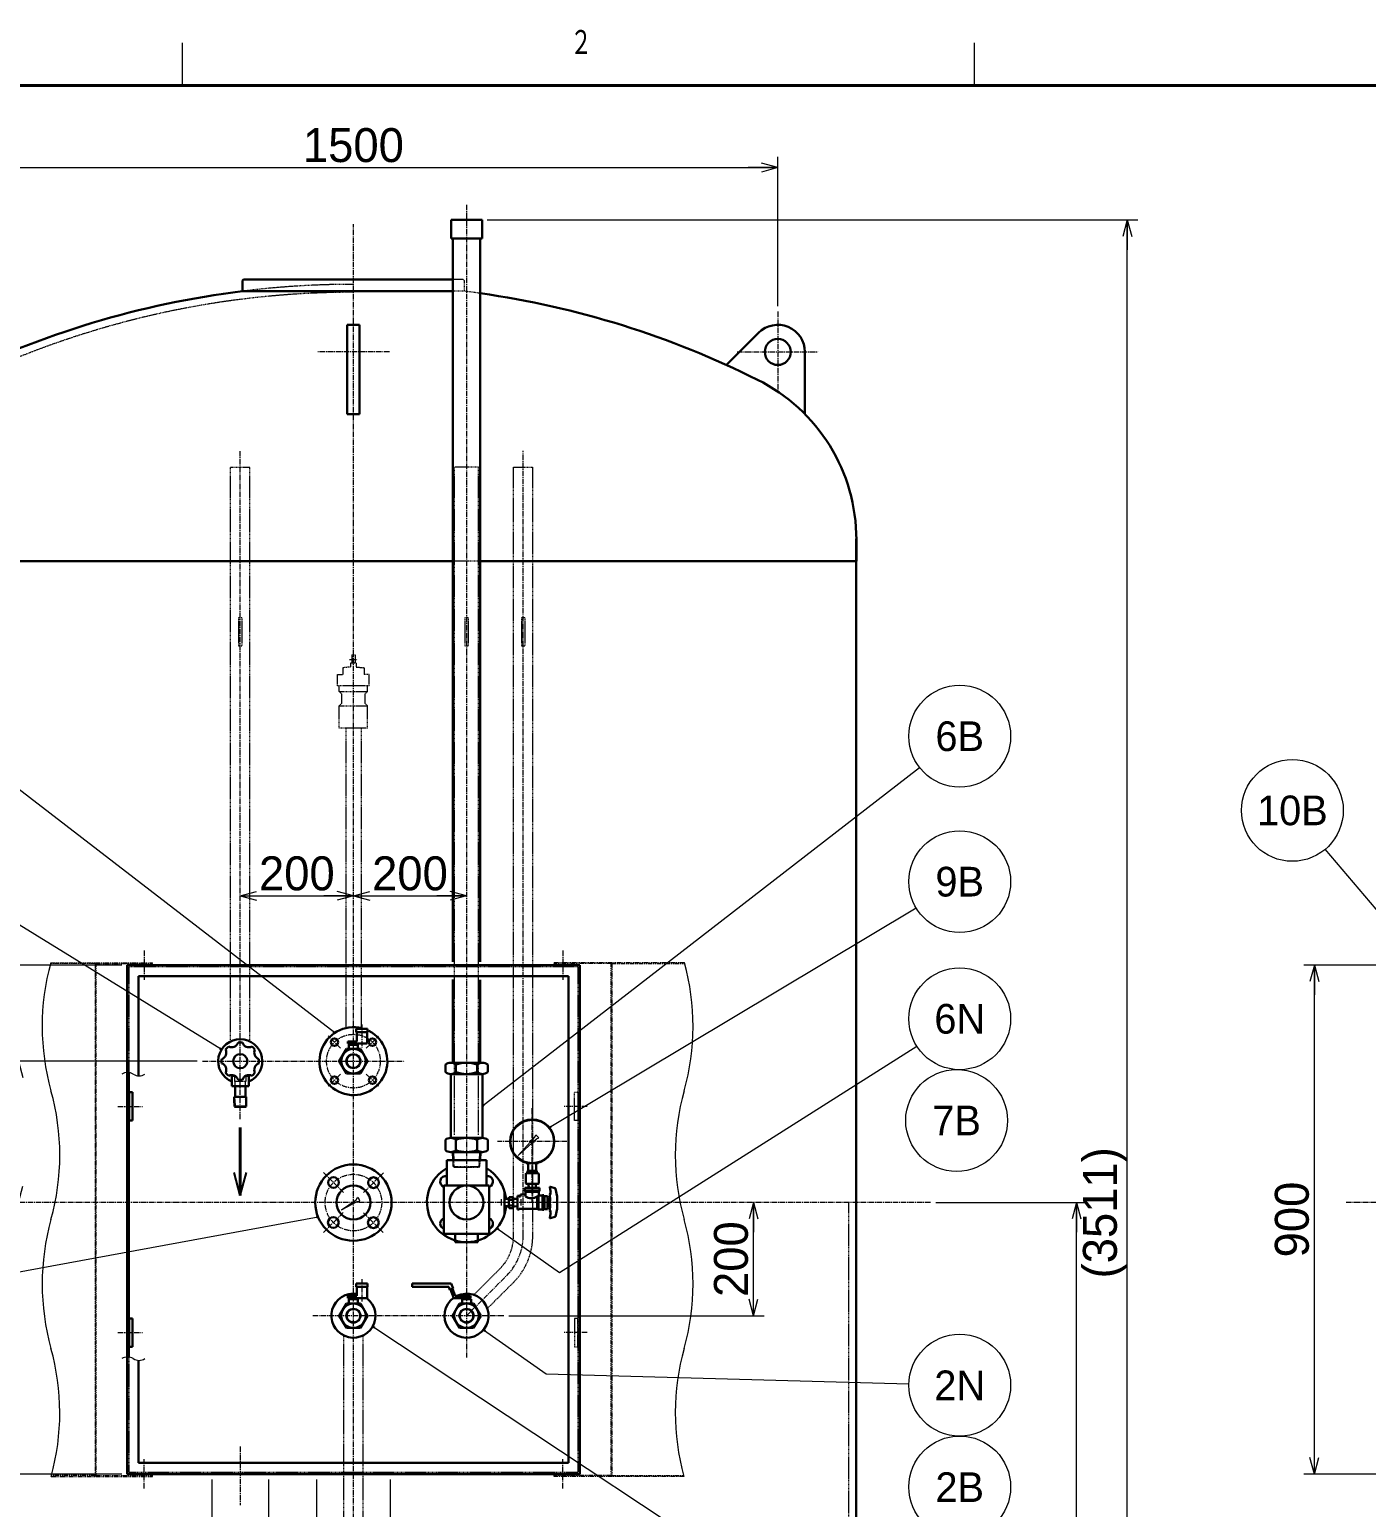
# Model space of a CAD drawing. Header units: millimetres. Extents: x -136 to 8579, y -139 to 6011.
# Drawn here: x 1143 to 3506, y 3347 to 5960 of the extents above; entities that cross this region are included whole.
import ezdxf
from ezdxf.enums import TextEntityAlignment as Align

# ---------------------------------------------------------------- set-up
doc = ezdxf.new("R2010")
doc.units = ezdxf.units.MM
doc.header["$LTSCALE"] = 0.5
for name, pattern in [('CENTER2', [28.575, 19.05, -3.175, 3.175, -3.175]), ('HIDDEN2', [4.7625, 3.175, -1.5875]), ('PHANTOM2', [31.75, 15.875, -3.175, 3.175, -3.175, 3.175, -3.175])]:
    doc.linetypes.add(name, pattern=pattern)
doc.layers.get('Defpoints').update_dxf_attribs({"color": 151})
for name, color, linetype, lineweight in [('Center', 2, 'CENTER2', 9), ('Hidden', 7, 'HIDDEN2', 9), ('Item', 7, 'Continuous', 9), ('Line', 3, 'Continuous', 30), ('Phantom', 7, 'PHANTOM2', 9), ('Size', 40, 'Continuous', 30), ('Text', 7, 'Continuous', 30)]:
    doc.layers.add(name, color=color, linetype=linetype, lineweight=lineweight)
doc.styles.get("Standard").update_dxf_attribs({"font": 'exthalf2.shx', "bigfont": 'extfont2.shx'})
doc.dimstyles.new('設計', dxfattribs={"dimtxt": 4, "dimasz": 0.001, "dimexe": 1.25, "dimexo": 0.625, "dimtad": 1, "dimdsep": 46, "dimtxsty": 'Standard', "dimblk": '30a', "dimcen": 0, "dimadec": 0, "dimazin": 0, "dimtfac": 1, "dimtofl": 0, "dimtmove": 0, "dimatfit": 3, "dimldrblk": '30a', "dimfxl": 1, "dimlwd": 9, "dimlwe": 9, "dimarcsym": 0})

# ---------------------------------------------------------------- blocks, each defined once
blk = doc.blocks.new('30a')
at = {"color": 0, "linetype": 'ByBlock', "lineweight": -2}
for q in [(-3500, 0), (-1932, 518), (-1932, -518)]:
    blk.add_line((0, 0), q, dxfattribs=at)
blk = doc.blocks.new('*D45')
at = {"layer": 'Defpoints', "color": 0, "transparency": 16777216}
for p in [(1123.5, 4136), (1448.8, 4136), (1259.1, 3886)]:
    blk.add_point(p, dxfattribs=at)
at = {"layer": 'Size', "color": 0, "lineweight": 9, "transparency": 16777216}
for p, q in [((1439.4, 4136), (1104.7, 4136)), ((1123.5, 3886), (1123.5, 4136))]:
    blk.add_line(p, q, dxfattribs=at)
at = {"layer": 'Size', "color": 0, "lineweight": 9, "transparency": 16777216, "xscale": 0.015, "yscale": 0.015, "zscale": 0.015}
for p, rotation in [((1123.5, 4136), 90), ((1123.5, 3886), 270)]:
    blk.add_blockref('30a', p, dxfattribs=dict(at, rotation=rotation))
at = {"layer": 'Size', "color": 0, "transparency": 16777216, "insert": (1084.1, 4011), "char_height": 60, "attachment_point": 5, "rotation": 90}
blk.add_mtext('250', dxfattribs=at)
blk = doc.blocks.new('*D46')
at = {"layer": 'Defpoints', "color": 0, "transparency": 16777216}
for p in [(1039.9, 3886), (1260.7, 3886), (1315.7, 3406)]:
    blk.add_point(p, dxfattribs=at)
at = {"layer": 'Size', "color": 0, "lineweight": 9, "transparency": 16777216}
for p, q in [((1039.9, 3406), (1039.9, 3886)), ((1306.4, 3406), (1021.2, 3406))]:
    blk.add_line(p, q, dxfattribs=at)
at = {"layer": 'Size', "color": 0, "lineweight": 9, "transparency": 16777216, "xscale": 0.015, "yscale": 0.015, "zscale": 0.015}
for p, rotation in [((1039.9, 3886), 90), ((1039.9, 3406), 270)]:
    blk.add_blockref('30a', p, dxfattribs=dict(at, rotation=rotation))
at = {"layer": 'Size', "color": 0, "transparency": 16777216, "insert": (1000.5, 3646), "char_height": 60, "attachment_point": 5, "rotation": 90}
blk.add_mtext('480', dxfattribs=at)
blk = doc.blocks.new('*D47')
at = {"layer": 'Defpoints', "color": 0, "transparency": 16777216}
for p in [(1039.9, 4306), (1315.7, 4306), (1260.7, 3886)]:
    blk.add_point(p, dxfattribs=at)
at = {"layer": 'Size', "color": 0, "lineweight": 9, "transparency": 16777216}
for p, q in [((1306.4, 4306), (1021.2, 4306)), ((1039.9, 3886), (1039.9, 4306))]:
    blk.add_line(p, q, dxfattribs=at)
at = {"layer": 'Size', "color": 0, "lineweight": 9, "transparency": 16777216, "xscale": 0.015, "yscale": 0.015, "zscale": 0.015}
for p, rotation in [((1039.9, 4306), 90), ((1039.9, 3886), 270)]:
    blk.add_blockref('30a', p, dxfattribs=dict(at, rotation=rotation))
at = {"layer": 'Size', "color": 0, "transparency": 16777216, "insert": (1000.5, 4096), "char_height": 60, "attachment_point": 5, "rotation": 90}
blk.add_mtext('420', dxfattribs=at)
blk = doc.blocks.new('*D48')
at = {"layer": 'Defpoints', "color": 0, "transparency": 16777216}
for p in [(1715.7, 4428.3), (1515.7, 4306), (1715.7, 4306)]:
    blk.add_point(p, dxfattribs=at)
at = {"layer": 'Size', "color": 0, "lineweight": 9, "transparency": 16777216}
blk.add_line((1515.7, 4428.3), (1715.7, 4428.3), dxfattribs=at)
at = {"layer": 'Size', "color": 0, "lineweight": 9, "transparency": 16777216, "xscale": 0.015, "yscale": 0.015, "zscale": 0.015, "rotation": 180}
blk.add_blockref('30a', (1515.7, 4428.3), dxfattribs=at)
at = {"layer": 'Size', "color": 0, "lineweight": 9, "transparency": 16777216, "xscale": 0.015, "yscale": 0.015, "zscale": 0.015}
blk.add_blockref('30a', (1715.7, 4428.3), dxfattribs=at)
at = {"layer": 'Size', "color": 0, "transparency": 16777216, "insert": (1615.7, 4467.7), "char_height": 60, "attachment_point": 5}
blk.add_mtext('200', dxfattribs=at)
blk = doc.blocks.new('*D49')
at = {"layer": 'Defpoints', "color": 0, "transparency": 16777216}
for p in [(1915.7, 4428.3), (1715.7, 4306), (1915.7, 4306)]:
    blk.add_point(p, dxfattribs=at)
at = {"layer": 'Size', "color": 0, "lineweight": 9, "transparency": 16777216}
blk.add_line((1715.7, 4428.3), (1915.7, 4428.3), dxfattribs=at)
at = {"layer": 'Size', "color": 0, "lineweight": 9, "transparency": 16777216, "xscale": 0.015, "yscale": 0.015, "zscale": 0.015, "rotation": 180}
blk.add_blockref('30a', (1715.7, 4428.3), dxfattribs=at)
at = {"layer": 'Size', "color": 0, "lineweight": 9, "transparency": 16777216, "xscale": 0.015, "yscale": 0.015, "zscale": 0.015}
blk.add_blockref('30a', (1915.7, 4428.3), dxfattribs=at)
at = {"layer": 'Size', "color": 0, "transparency": 16777216, "insert": (1815.7, 4467.7), "char_height": 60, "attachment_point": 5}
blk.add_mtext('200', dxfattribs=at)
blk = doc.blocks.new('*D50')
at = {"layer": 'Defpoints', "color": 0, "transparency": 16777216}
for p in [(2172.3, 3886), (2422.8, 3886), (1981.4, 3686)]:
    blk.add_point(p, dxfattribs=at)
at = {"layer": 'Size', "color": 0, "lineweight": 9, "transparency": 16777216}
for p, q in [((2422.8, 3686), (2422.8, 3886)), ((1990.7, 3686), (2441.6, 3686))]:
    blk.add_line(p, q, dxfattribs=at)
at = {"layer": 'Size', "color": 0, "lineweight": 9, "transparency": 16777216, "xscale": 0.015, "yscale": 0.015, "zscale": 0.015}
for p, rotation in [((2422.8, 3886), 90), ((2422.8, 3686), 270)]:
    blk.add_blockref('30a', p, dxfattribs=dict(at, rotation=rotation))
at = {"layer": 'Size', "color": 0, "transparency": 16777216, "insert": (2383.4, 3786), "char_height": 60, "attachment_point": 5, "rotation": 90}
blk.add_mtext('200', dxfattribs=at)
blk = doc.blocks.new('*D51')
at = {"layer": 'Defpoints', "color": 0, "transparency": 16777216}
for p in [(2465.7, 5715.9), (965.7, 5461.6), (2465.7, 5461.6)]:
    blk.add_point(p, dxfattribs=at)
at = {"layer": 'Size', "color": 0, "lineweight": 9, "transparency": 16777216}
for p, q in [((965.7, 5471), (965.7, 5734.7)), ((2465.7, 5471), (2465.7, 5734.7)), ((965.7, 5715.9), (2465.7, 5715.9))]:
    blk.add_line(p, q, dxfattribs=at)
at = {"layer": 'Size', "color": 0, "lineweight": 9, "transparency": 16777216, "xscale": 0.015, "yscale": 0.015, "zscale": 0.015, "rotation": 180}
blk.add_blockref('30a', (965.7, 5715.9), dxfattribs=at)
at = {"layer": 'Size', "color": 0, "lineweight": 9, "transparency": 16777216, "xscale": 0.015, "yscale": 0.015, "zscale": 0.015}
blk.add_blockref('30a', (2465.7, 5715.9), dxfattribs=at)
at = {"layer": 'Size', "color": 0, "transparency": 16777216, "insert": (1715.7, 5755.3), "char_height": 60, "attachment_point": 5}
blk.add_mtext('1500', dxfattribs=at)
blk = doc.blocks.new('*D52')
at = {"layer": 'Defpoints', "color": 0, "transparency": 16777216}
for p in [(1650.7, 3406), (1780.7, 3406), (1780.7, 3252)]:
    blk.add_point(p, dxfattribs=at)
at = {"layer": 'Size', "color": 0, "lineweight": 9, "transparency": 16777216}
for p, q in [((1650.7, 3396.6), (1650.7, 3233.3)), ((1780.7, 3396.6), (1780.7, 3233.3)), ((1650.7, 3252), (1780.7, 3252)), ((1650.7, 3252), (1650.7, 3252)), ((1650.7, 3252), (1650.7, 3252)), ((1780.7, 3252), (2038.6, 3252)), ((1780.7, 3252), (1780.8, 3252)), ((1780.7, 3252), (1780.7, 3252))]:
    blk.add_line(p, q, dxfattribs=at)
at = {"layer": 'Size', "color": 0, "lineweight": 9, "transparency": 16777216, "xscale": 0.015, "yscale": 0.015, "zscale": 0.015}
blk.add_blockref('30a', (1650.7, 3252), dxfattribs=at)
at = {"layer": 'Size', "color": 0, "lineweight": 9, "transparency": 16777216, "xscale": 0.015, "yscale": 0.015, "zscale": 0.015, "rotation": 180}
blk.add_blockref('30a', (1780.7, 3252), dxfattribs=at)
at = {"layer": 'Size', "color": 0, "transparency": 16777216, "insert": (1929.2, 3291.4), "char_height": 60, "attachment_point": 5}
blk.add_mtext('%%C130穴', dxfattribs=at)
blk = doc.blocks.new('*D53')
at = {"layer": 'Defpoints', "color": 0, "transparency": 16777216}
for p in [(1465.7, 3406), (1565.7, 3406), (1565.7, 3162)]:
    blk.add_point(p, dxfattribs=at)
at = {"layer": 'Size', "color": 0, "lineweight": 9, "transparency": 16777216}
for p, q in [((1465.7, 3396.6), (1465.7, 3143.3)), ((1565.7, 3396.6), (1565.7, 3143.3)), ((1465.7, 3162), (1138.8, 3162)), ((1565.7, 3162), (1465.7, 3162)), ((1465.7, 3162), (1465.7, 3162)), ((1465.7, 3162), (1465.7, 3162)), ((1565.7, 3162), (1565.8, 3162)), ((1565.7, 3162), (1565.7, 3162))]:
    blk.add_line(p, q, dxfattribs=at)
at = {"layer": 'Size', "color": 0, "lineweight": 9, "transparency": 16777216, "xscale": 0.015, "yscale": 0.015, "zscale": 0.015}
blk.add_blockref('30a', (1465.7, 3162), dxfattribs=at)
at = {"layer": 'Size', "color": 0, "lineweight": 9, "transparency": 16777216, "xscale": 0.015, "yscale": 0.015, "zscale": 0.015, "rotation": 180}
blk.add_blockref('30a', (1565.7, 3162), dxfattribs=at)
at = {"layer": 'Size', "color": 0, "transparency": 16777216, "insert": (1284.2, 3201.4), "char_height": 60, "attachment_point": 5}
blk.add_mtext('%%C100切欠', dxfattribs=at)
blk = doc.blocks.new('*D54')
at = {"layer": 'Defpoints', "color": 0, "transparency": 16777216}
for p in [(2735.7, 3886), (2993.6, 3886), (2528.9, 2112.5)]:
    blk.add_point(p, dxfattribs=at)
at = {"layer": 'Size', "color": 0, "lineweight": 9, "transparency": 16777216}
for p, q in [((2745, 3886), (3012.3, 3886)), ((2993.6, 2112.5), (2993.6, 3886))]:
    blk.add_line(p, q, dxfattribs=at)
at = {"layer": 'Size', "color": 0, "lineweight": 9, "transparency": 16777216, "xscale": 0.015, "yscale": 0.015, "zscale": 0.015}
for p, rotation in [((2993.6, 3886), 90), ((2993.6, 2112.5), 270)]:
    blk.add_blockref('30a', p, dxfattribs=dict(at, rotation=rotation))
at = {"layer": 'Size', "color": 0, "transparency": 16777216, "insert": (2954.2, 2999.3), "char_height": 60, "attachment_point": 5, "rotation": 90}
blk.add_mtext('(1773.5)', dxfattribs=at)
blk = doc.blocks.new('*D55')
at = {"layer": 'Defpoints', "color": 0, "transparency": 16777216}
for p in [(1943, 5623.3), (3083.5, 5623.3), (2528.9, 2112.5)]:
    blk.add_point(p, dxfattribs=at)
at = {"layer": 'Size', "color": 0, "lineweight": 9, "transparency": 16777216}
for p, q in [((1952.4, 5623.3), (3102.3, 5623.3)), ((3083.5, 2112.5), (3083.5, 5623.3))]:
    blk.add_line(p, q, dxfattribs=at)
at = {"layer": 'Size', "color": 0, "lineweight": 9, "transparency": 16777216, "xscale": 0.015, "yscale": 0.015, "zscale": 0.015}
for p, rotation in [((3083.5, 5623.3), 90), ((3083.5, 2112.5), 270)]:
    blk.add_blockref('30a', p, dxfattribs=dict(at, rotation=rotation))
at = {"layer": 'Size', "color": 0, "transparency": 16777216, "insert": (3044.1, 3867.9), "char_height": 60, "attachment_point": 5, "rotation": 90}
blk.add_mtext('(3511)', dxfattribs=at)
blk = doc.blocks.new('*D56')
at = {"layer": 'Defpoints', "color": 0, "transparency": 16777216}
for p in [(3414.1, 4306), (3548.3, 4306), (3548.3, 3406)]:
    blk.add_point(p, dxfattribs=at)
at = {"layer": 'Size', "color": 0, "lineweight": 9, "transparency": 16777216}
for p, q in [((3538.9, 4306), (3395.3, 4306)), ((3414.1, 3406), (3414.1, 4306)), ((3538.9, 3406), (3395.3, 3406))]:
    blk.add_line(p, q, dxfattribs=at)
at = {"layer": 'Size', "color": 0, "lineweight": 9, "transparency": 16777216, "xscale": 0.015, "yscale": 0.015, "zscale": 0.015}
for p, rotation in [((3414.1, 4306), 90), ((3414.1, 3406), 270)]:
    blk.add_blockref('30a', p, dxfattribs=dict(at, rotation=rotation))
at = {"layer": 'Size', "color": 0, "transparency": 16777216, "insert": (3374.7, 3856), "char_height": 60, "attachment_point": 5, "rotation": 90}
blk.add_mtext('900', dxfattribs=at)
blk = doc.blocks.new('*D59')
at = {"layer": 'Defpoints', "color": 0, "transparency": 16777216}
for p in [(3608.3, 3406), (3738.3, 3406), (3738.3, 3252)]:
    blk.add_point(p, dxfattribs=at)
at = {"layer": 'Size', "color": 0, "lineweight": 9, "transparency": 16777216}
for p, q in [((3608.3, 3396.6), (3608.3, 3233.3)), ((3738.3, 3396.6), (3738.3, 3233.3)), ((3608.3, 3252), (3351.1, 3252)), ((3738.3, 3252), (3608.3, 3252)), ((3608.3, 3252), (3608.3, 3252)), ((3608.3, 3252), (3608.3, 3252)), ((3738.3, 3252), (3738.3, 3252)), ((3738.3, 3252), (3738.3, 3252))]:
    blk.add_line(p, q, dxfattribs=at)
at = {"layer": 'Size', "color": 0, "lineweight": 9, "transparency": 16777216, "xscale": 0.015, "yscale": 0.015, "zscale": 0.015}
blk.add_blockref('30a', (3608.3, 3252), dxfattribs=at)
at = {"layer": 'Size', "color": 0, "lineweight": 9, "transparency": 16777216, "xscale": 0.015, "yscale": 0.015, "zscale": 0.015, "rotation": 180}
blk.add_blockref('30a', (3738.3, 3252), dxfattribs=at)
at = {"layer": 'Size', "color": 0, "transparency": 16777216, "insert": (3460.5, 3291.4), "char_height": 60, "attachment_point": 5}
blk.add_mtext('%%C130穴', dxfattribs=at)

msp = doc.modelspace()

# ---------------------------------------------------------------- linework, layer by layer
at = {"color": 4, "linetype": 'Continuous', "lineweight": 9}
for p, q in [((1413.60817, 5861.35569), (1413.60817, 5936.35569)), ((2813.60818, 5861.35569), (2813.60818, 5936.35569))]:
    msp.add_line(p, q, dxfattribs=at)
at = {"color": 4, "linetype": 'Continuous', "lineweight": 40}
msp.add_line((8413.60817, 5861.35569), (13.60817, 5861.35569), dxfattribs=at)
at = {"layer": 'Center', "color": 2}
for p, q in [((1915.73081, 5650.01057), (1915.73081, 3611.79437)), ((1715.73081, 2039.50549), (1715.73081, 5615.64992)), ((2465.73081, 5461.58583), (2465.73081, 5318.31656)), ((1779.6688, 5389.9512), (1651.84425, 5389.9512)), ((2394.09618, 5389.9512), (2537.36545, 5389.9512)), ((1515.73081, 4033.72285), (1515.73081, 5214.88851)), ((2015.73081, 3827.42876), (2015.73081, 5214.88851)), ((1345.73081, 4331.65071), (1345.73081, 4279.96209)), ((2085.73081, 4331.65071), (2085.73081, 4279.96209)), ((1730.73081, 4200.5635), (1730.73081, 4160.39675)), ((1692.93687, 4158.80135), (1671.34962, 4180.3886)), ((1738.52476, 4158.80135), (1760.11201, 4180.3886)), ((1448.81575, 4136.0074), (1806.12429, 4136.0074)), ((1692.93687, 4113.21346), (1671.34962, 4091.62621)), ((1738.52476, 4113.21346), (1760.11201, 4091.62621)), ((1299.44712, 4056.0074), (1342.95982, 4056.0074)), ((2031.71081, 3886.00741), (2031.71081, 4053.53959)), ((2129.01451, 4056.0074), (2088.50181, 4056.0074)), ((2092.90279, 3993.9974), (1970.51884, 3993.9974)), ((2735.65695, 3886.00741), (695.80468, 3886.00741)), ((5823.10245, 3886.00741), (3469.67703, 3886.00741)), ((1915.73081, 3686.00741), (1986.44149, 3756.71808)), ((1981.35918, 3686.00741), (1643.79135, 3686.00741)), ((1299.44712, 3656.00741), (1342.95982, 3656.00741)), ((2129.01451, 3656.00741), (2088.50181, 3656.00741)), ((1515.73081, 3454.64575), (1515.73081, 3351.1812)), ((1345.73081, 3380.3641), (1345.73081, 3432.05272)), ((2085.73081, 3380.3641), (2085.73081, 3432.05272))]:
    msp.add_line(p, q, dxfattribs=at)
at = {"layer": 'Center', "color": 6}
msp.add_line((1708.5071, 4846.0074), (1722.95452, 4846.0074), dxfattribs=at)
at = {"layer": 'Center', "color": 2, "lineweight": 9}
for p, q in [((1698.11509, 3903.92015), (1662.93351, 3939.10174)), ((1733.64356, 3903.62312), (1768.82515, 3938.80471)), ((1697.81807, 3868.39169), (1662.63648, 3833.2101)), ((1733.34653, 3868.09466), (1768.52812, 3832.91307)), ((1730.73081, 3750.5635), (1730.73081, 3710.39675))]:
    msp.add_line(p, q, dxfattribs=at)
at = {"layer": 'Center', "color": 2}
msp.add_circle((1715.73081, 4136.0074), 47.5, dxfattribs=at)
at = {"layer": 'Center', "color": 2, "lineweight": 9}
msp.add_circle((1715.73081, 3886.00741), 50, dxfattribs=at)
at = {"layer": 'Center', "color": 2}
msp.add_arc((1915.73081, 3827.42876), 100, 315, 0, dxfattribs=at)
at = {"layer": 'Hidden', "color": 3}
for p, q in [((1909.73081, 5518.04543), (1891.43081, 5518.04543)), ((1911.73081, 5516.04543), (1909.73081, 5518.04543)), ((1911.73081, 5516.04543), (1911.73081, 5497.43326)), ((1911.73081, 5497.43326), (1891.43081, 5497.43326)), ((1498.73081, 4171.10726), (1498.73081, 5186.0074)), ((1498.73081, 5186.0074), (1532.73081, 5186.0074)), ((1532.73081, 4171.10726), (1532.73081, 5186.0074)), ((1937.08081, 5186.0074), (1894.38081, 5186.0074)), ((1894.38081, 4005.60491), (1894.38081, 5186.0074)), ((1937.08081, 4005.60491), (1937.08081, 5186.0074)), ((1998.73081, 5186.0074), (2032.73081, 5186.0074)), ((1998.73081, 3827.42876), (1998.73081, 5186.0074)), ((2032.73081, 3827.42876), (2032.73081, 5186.0074)), ((1940.03081, 5020.0074), (1891.43081, 5020.0074)), ((1505.73081, 4110.0074), (1505.73081, 4100.0074)), ((1525.73081, 4110.0074), (1525.73081, 4100.0074)), ((1525.73081, 4100.0074), (1505.73081, 4100.0074)), ((1506.73081, 4092.0074), (1506.73081, 4100.0074)), ((1524.73081, 4092.0074), (1524.73081, 4100.0074)), ((2106.23081, 4081.0074), (2112.23081, 4081.0074)), ((2106.23081, 4031.0074), (2106.23081, 4081.0074)), ((2112.23081, 4081.0074), (2112.23081, 4031.0074)), ((2112.23081, 4031.0074), (2106.23081, 4031.0074)), ((1892.22043, 3949.80741), (1891.82931, 3961.00741)), ((1893.75181, 3948.30741), (1892.22043, 3949.80741)), ((1892.22043, 3949.80741), (1939.2412, 3949.80741)), ((1893.75181, 3948.30741), (1937.70982, 3948.30741)), ((1937.70982, 3948.30741), (1939.2412, 3949.80741)), ((1939.2412, 3949.80741), (1939.63231, 3961.00741)), ((2025.42034, 3905.99741), (2038.00129, 3905.99741)), ((1976.72081, 3891.93943), (1976.72081, 3880.07538)), ((2011.72081, 3891.93943), (2011.72081, 3880.07538)), ((2590.73081, 3886.00741), (2590.73081, 2713.95968)), ((1974.42068, 3768.7389), (1928.52934, 3722.84757)), ((1998.46231, 3744.69727), (1952.57098, 3698.80594)), ((2112.23081, 3681.00741), (2106.23081, 3681.00741)), ((2106.23081, 3681.00741), (2106.23081, 3631.00741)), ((2112.23081, 3631.00741), (2112.23081, 3681.00741)), ((1698.73081, 2293.50741), (1698.73081, 3650.90755)), ((1732.73081, 2293.50741), (1732.73081, 3650.90755)), ((2106.23081, 3631.00741), (2112.23081, 3631.00741))]:
    msp.add_line(p, q, dxfattribs=at)
at = {"layer": 'Hidden', "color": 3, "lineweight": 9}
for p, q in [((1518.73081, 4920.0074), (1512.73081, 4920.0074)), ((1512.73081, 4920.0074), (1512.73081, 4870.0074)), ((1518.73081, 4920.0074), (1518.73081, 4870.0074)), ((1918.73081, 4920.0074), (1912.73081, 4920.0074)), ((1912.73081, 4920.0074), (1912.73081, 4870.0074)), ((1918.73081, 4920.0074), (1918.73081, 4870.0074)), ((2018.73081, 4920.0074), (2012.73081, 4920.0074)), ((2012.73081, 4920.0074), (2012.73081, 4870.0074)), ((2018.73081, 4920.0074), (2018.73081, 4870.0074)), ((1518.73081, 4870.0074), (1512.73081, 4870.0074)), ((1918.73081, 4870.0074), (1912.73081, 4870.0074)), ((2018.73081, 4870.0074), (2012.73081, 4870.0074))]:
    msp.add_line(p, q, dxfattribs=at)
at = {"layer": 'Hidden', "color": 6}
for p, q in [((1710.73081, 4839.5074), (1710.73081, 4832.5074)), ((1720.73081, 4839.5074), (1710.73081, 4839.5074)), ((1712.73081, 4854.5074), (1718.73081, 4854.5074)), ((1712.73081, 4854.5074), (1712.73081, 4841.5074)), ((1712.73081, 4841.5074), (1718.73081, 4841.5074)), ((1718.73081, 4854.5074), (1718.73081, 4841.5074)), ((1720.73081, 4839.5074), (1720.73081, 4832.5074)), ((1687.73081, 4799.5074), (1687.73081, 4819.5074)), ((1687.73081, 4819.5074), (1696.73081, 4819.5074)), ((1696.73081, 4830.71618), (1696.73081, 4819.5074)), ((1706.73081, 4832.5074), (1697.64366, 4831.71238)), ((1710.73081, 4832.5074), (1706.73081, 4832.5074)), ((1720.73081, 4832.5074), (1724.73081, 4832.5074)), ((1724.73081, 4832.5074), (1733.81797, 4831.71238)), ((1734.73081, 4830.71618), (1734.73081, 4819.5074)), ((1743.73081, 4819.5074), (1734.73081, 4819.5074)), ((1743.73081, 4799.5074), (1743.73081, 4819.5074)), ((1743.73081, 4799.5074), (1687.73081, 4799.5074)), ((1690.73081, 4789.5074), (1690.73081, 4799.5074)), ((1690.73081, 4789.5074), (1694.73081, 4785.5074)), ((1690.73081, 4789.5074), (1740.73081, 4789.5074)), ((1694.73081, 4785.5074), (1694.73081, 4768.5074)), ((1740.73081, 4789.5074), (1736.73081, 4785.5074)), ((1736.73081, 4768.5074), (1736.73081, 4785.5074)), ((1740.73081, 4789.5074), (1740.73081, 4799.5074)), ((1690.73081, 4764.5074), (1694.73081, 4768.5074)), ((1690.73081, 4764.5074), (1740.73081, 4764.5074)), ((1690.73081, 4724.5074), (1690.73081, 4764.5074)), ((1740.73081, 4764.5074), (1736.73081, 4768.5074)), ((1740.73081, 4724.5074), (1740.73081, 4764.5074)), ((1740.73081, 4724.5074), (1690.73081, 4724.5074)), ((1702.13081, 4724.5074), (1702.13081, 4194.44575)), ((1729.33081, 4724.5074), (1729.33081, 4194.44575))]:
    msp.add_line(p, q, dxfattribs=at)
at = {"layer": 'Hidden'}
for p, q in [((1318.93081, 4302.8074), (1318.93081, 4115.86361)), ((2112.53081, 4302.8074), (1318.93081, 4302.8074)), ((2112.53081, 4302.8074), (2112.53081, 3409.20741)), ((1318.93081, 3612.88896), (1318.93081, 3409.20741)), ((1318.93081, 3409.20741), (2112.53081, 3409.20741))]:
    msp.add_line(p, q, dxfattribs=at)
at = {"layer": 'Hidden', "color": 4}
for p, q in [((1893.75181, 3948.30741), (1893.30831, 3961.00741)), ((1937.70982, 3948.30741), (1938.15331, 3961.00741))]:
    msp.add_line(p, q, dxfattribs=at)
at = {"layer": 'Hidden', "color": 3}
for centre, radius, start, end in [((1715.73081, 3912.63241), 1582.875, 90, 116.567598), ((1715.73081, 3912.63241), 1596.875, 90, 97.050246), ((1715.73081, 3912.63241), 1596.875, 81.925428, 82.949754), ((1915.73081, 3827.42876), 83, 315, 0), ((1915.73081, 3827.42876), 117, 315, 0)]:
    msp.add_arc(centre, radius, start, end, dxfattribs=at)
at = {"layer": 'Hidden', "color": 6}
for centre, start, end in [((1697.73081, 4830.71618), 95, 180), ((1733.73081, 4830.71618), 0, 85)]:
    msp.add_arc(centre, 1, start, end, dxfattribs=at)
at = {"layer": 'Item', "color": 7, "lineweight": 9}
for centre in [(2787.32116, 4710.58101), (3375.26218, 4579.40402), (2787.32116, 4453.41275), (2787.32116, 4210.97436), (2781.88086, 4031.13893), (2787.32116, 3563.19355), (2787.32116, 3383.19355)]:
    msp.add_circle(centre, 90, dxfattribs=at)
at = {"layer": 'Line', "color": 3}
for p, q in [((1888.43081, 5623.3074), (1888.43081, 5590.3074)), ((1888.43081, 5623.3074), (1943.03081, 5623.3074)), ((1943.03081, 5623.3074), (1943.03081, 5590.3074)), ((1888.43081, 5590.3074), (1943.03081, 5590.3074)), ((1891.43081, 4311.84925), (1891.43081, 5590.3074)), ((1940.03081, 4311.84925), (1940.03081, 5590.3074)), ((1519.73081, 5516.04543), (1521.73081, 5518.04543)), ((1519.73081, 5516.04543), (1519.73081, 5497.43326)), ((1521.73081, 5518.04543), (1891.43081, 5518.04543)), ((1519.73081, 5497.43326), (1891.43081, 5497.43326)), ((1704.73081, 5437.9512), (1704.73081, 5280.02799)), ((1726.73081, 5437.9512), (1704.73081, 5437.9512)), ((1726.73081, 5437.9512), (1726.73081, 5280.02799)), ((2431.78969, 5423.89232), (2374.97404, 5367.07667)), ((2513.73081, 5389.9512), (2513.73081, 5280.02799)), ((1704.73081, 5280.02799), (1726.73081, 5280.02799)), ((2604.13081, 5059.5074), (2604.13081, 2752.00741)), ((2604.73081, 5020.0074), (2604.73081, 5058.05513)), ((826.73082, 5020.0074), (1891.43081, 5020.0074)), ((1940.03081, 5020.0074), (2604.73081, 5020.0074)), ((1891.43081, 4133.3074), (1891.43081, 4280.19004)), ((1940.03081, 4133.3074), (1940.03081, 4279.70778)), ((1720.73081, 4193.0074), (1720.73081, 4187.0074)), ((1740.73081, 4193.0074), (1720.73081, 4193.0074)), ((1720.73081, 4187.0074), (1740.73081, 4187.0074)), ((1721.73081, 4171.0074), (1721.73081, 4187.0074)), ((1739.73081, 4187.0074), (1739.73081, 4167.0074)), ((1740.73081, 4193.0074), (1740.73081, 4187.0074)), ((1703.23081, 4157.65804), (1690.73081, 4136.0074)), ((1728.23081, 4157.65804), (1703.23081, 4157.65804)), ((1721.73081, 4171.0074), (1705.73081, 4171.0074)), ((1705.73081, 4167.0074), (1705.73081, 4171.0074)), ((1739.73081, 4167.0074), (1705.73081, 4167.0074)), ((1707.73081, 4165.0074), (1723.73081, 4165.0074)), ((1707.73081, 4165.0074), (1707.73081, 4157.65804)), ((1723.73081, 4165.0074), (1723.73081, 4157.65804)), ((1740.73081, 4136.0074), (1728.23081, 4157.65804)), ((1690.73081, 4136.0074), (1703.23081, 4114.35677)), ((1728.23081, 4114.35677), (1740.73081, 4136.0074)), ((1878.23081, 4130.09041), (1878.23081, 4116.5244)), ((1943.85581, 4133.3074), (1887.60581, 4133.3074)), ((1896.98081, 4130.09041), (1896.98081, 4116.5244)), ((1934.48081, 4130.09041), (1934.48081, 4116.5244)), ((1953.23081, 4130.09041), (1953.23081, 4116.5244)), ((1500.73081, 4092.0074), (1500.73081, 4110.0074)), ((1500.73081, 4110.0074), (1506.02171, 4110.0074)), ((1525.43992, 4110.0074), (1530.73081, 4110.0074)), ((1530.73081, 4092.0074), (1530.73081, 4110.0074)), ((1703.23081, 4114.35677), (1728.23081, 4114.35677)), ((1887.60581, 4000.3074), (1887.60581, 4113.3074)), ((1943.85581, 4113.3074), (1887.60581, 4113.3074)), ((1943.85581, 4000.3074), (1943.85581, 4113.3074)), ((1325.23081, 4081.0074), (1319.23081, 4081.0074)), ((1319.23081, 4081.0074), (1319.23081, 4031.0074)), ((1325.23081, 4031.0074), (1325.23081, 4081.0074)), ((1500.73081, 4092.0074), (1530.73081, 4092.0074)), ((1506.73081, 4073.0074), (1506.73081, 4092.0074)), ((1524.73081, 4073.0074), (1524.73081, 4092.0074)), ((1505.07871, 4068.1674), (1505.07871, 4073.0074)), ((1526.38292, 4073.0074), (1505.07871, 4073.0074)), ((1505.07871, 4068.1674), (1505.50335, 4056.0074)), ((1505.50335, 4056.0074), (1525.95828, 4056.0074)), ((1506.70027, 4055.0074), (1505.50335, 4056.0074)), ((1506.70027, 4055.0074), (1524.76136, 4055.0074)), ((1524.76136, 4055.0074), (1525.95828, 4056.0074)), ((1526.38292, 4068.1674), (1525.95828, 4056.0074)), ((1526.38292, 4068.1674), (1526.38292, 4073.0074)), ((1319.23081, 4031.0074), (1325.23081, 4031.0074)), ((1943.85581, 4000.3074), (1887.60581, 4000.3074)), ((1878.23081, 3997.09041), (1878.23081, 3978.5244)), ((1943.85581, 3975.30741), (1887.60581, 3975.30741)), ((1891.32995, 3975.30741), (1891.82931, 3961.00741)), ((1896.98081, 3997.09041), (1896.98081, 3978.5244)), ((1934.48081, 3997.09041), (1934.48081, 3978.5244)), ((1940.13168, 3975.30741), (1939.63231, 3961.00741)), ((1953.23081, 3997.09041), (1953.23081, 3978.5244)), ((1880.73081, 3961.00741), (1950.73081, 3961.00741)), ((1880.73081, 3961.00741), (1880.73081, 3916.00741)), ((1950.73081, 3961.00741), (1950.73081, 3916.00741)), ((2022.71081, 3953.99741), (2022.71081, 3956.05007)), ((2022.71081, 3953.99741), (2024.71081, 3953.99741)), ((2024.71081, 3941.99741), (2024.71081, 3953.99741)), ((2038.71081, 3941.99741), (2038.71081, 3953.99741)), ((2038.71081, 3953.99741), (2040.71081, 3953.99741)), ((2040.71081, 3953.99741), (2040.71081, 3956.05007)), ((2021.21081, 3937.99741), (2020.21081, 3936.99741)), ((2020.21081, 3919.99741), (2020.21081, 3936.99741)), ((2020.21081, 3919.99741), (2021.21081, 3918.99741)), ((2021.21081, 3937.99741), (2042.21081, 3937.99741)), ((2023.36081, 3941.99741), (2023.36081, 3937.99741)), ((2040.06081, 3941.99741), (2023.36081, 3941.99741)), ((2040.06081, 3941.99741), (2040.06081, 3937.99741)), ((2042.21081, 3937.99741), (2043.21081, 3936.99741)), ((2042.21081, 3918.99741), (2043.21081, 3919.99741)), ((2043.21081, 3919.99741), (2043.21081, 3936.99741)), ((1875.73081, 3831.00741), (1875.73081, 3916.00741)), ((1955.73081, 3916.00741), (1875.73081, 3916.00741)), ((1955.73081, 3831.00741), (1955.73081, 3916.00741)), ((1982.73081, 3906.28054), (1982.73081, 3865.73427)), ((1997.3789, 3895.82141), (1991.06272, 3895.82141)), ((2005.71081, 3874.00741), (2005.71081, 3898.00741)), ((2005.71081, 3898.00741), (2008.71081, 3898.00741)), ((2008.71081, 3898.00741), (2008.71081, 3897.00741)), ((2011.21081, 3897.00741), (2008.71081, 3897.00741)), ((2019.71081, 3900.00741), (2011.21081, 3900.00741)), ((2011.21081, 3900.00741), (2011.21081, 3897.00741)), ((2018.71081, 3912.00741), (2044.71081, 3912.00741)), ((2018.71081, 3912.00741), (2018.71081, 3907.50741)), ((2018.71081, 3907.50741), (2044.71081, 3907.50741)), ((2019.71081, 3905.00741), (2018.71081, 3907.50741)), ((2019.71081, 3905.00741), (2019.71081, 3897.00741)), ((2019.71081, 3905.00741), (2043.71081, 3905.00741)), ((2021.21081, 3918.99741), (2042.21081, 3918.99741)), ((2025.03621, 3916.99741), (2026.03621, 3917.99741)), ((2025.03621, 3916.99741), (2025.21046, 3912.00741)), ((2026.03621, 3917.99741), (2026.03621, 3918.99741)), ((2037.38542, 3917.99741), (2037.38542, 3918.99741)), ((2038.38542, 3916.99741), (2037.38542, 3917.99741)), ((2038.38542, 3916.99741), (2038.21116, 3912.00741)), ((2042.71081, 3898.50741), (2040.71081, 3897.00741)), ((2040.71081, 3875.00741), (2040.71081, 3897.00741)), ((2042.71081, 3873.50741), (2042.71081, 3898.50741)), ((2042.71081, 3898.50741), (2049.71081, 3898.50741)), ((2043.71081, 3905.00741), (2044.71081, 3907.50741)), ((2043.71081, 3898.50741), (2043.71081, 3905.00741)), ((2044.71081, 3912.00741), (2044.71081, 3907.50741)), ((2049.71081, 3873.00741), (2049.71081, 3899.00741)), ((2049.71081, 3899.00741), (2052.21081, 3899.00741)), ((2052.21081, 3873.00741), (2052.21081, 3899.00741)), ((2052.21081, 3895.00741), (2053.21081, 3895.00741)), ((2058.71081, 3897.50741), (2053.21081, 3897.50741)), ((2053.21081, 3897.50741), (2053.21081, 3874.50741)), ((2058.71081, 3897.50741), (2058.71081, 3874.50741)), ((2061.71081, 3895.00741), (2061.71081, 3877.00741)), ((2061.71081, 3895.00741), (2063.23191, 3895.00741)), ((2064.71081, 3903.00741), (2062.71081, 3900.00741)), ((2062.71081, 3900.00741), (2063.63827, 3891.10841)), ((2064.71081, 3903.00741), (2062.85678, 3913.20458)), ((2072.14429, 3911.17736), (2063.49239, 3913.77293)), ((2075.71081, 3897.00741), (2072.83474, 3910.42907)), ((2075.71081, 3897.00741), (2075.71081, 3875.00741)), ((1990.22081, 3892.84431), (1982.73081, 3892.58276)), ((1990.22081, 3879.1705), (1982.73081, 3879.43205)), ((1990.22081, 3893.36791), (1990.22081, 3878.64691)), ((1997.3789, 3890.91441), (1991.06272, 3890.91441)), ((1997.3789, 3881.10041), (1991.06272, 3881.10041)), ((1997.3789, 3876.19341), (1991.06272, 3876.19341)), ((1998.22081, 3878.64691), (1998.22081, 3893.36791)), ((1998.22081, 3892.84431), (2005.62062, 3892.58591)), ((1998.22081, 3879.1705), (2005.62062, 3879.42891)), ((2005.71081, 3874.00741), (2008.71081, 3874.00741)), ((2040.71081, 3875.00741), (2008.71081, 3875.00741)), ((2008.71081, 3874.00741), (2008.71081, 3875.00741)), ((2042.71081, 3873.50741), (2040.71081, 3875.00741)), ((2042.71081, 3873.50741), (2049.71081, 3873.50741)), ((2049.71081, 3873.00741), (2052.21081, 3873.00741)), ((2052.21081, 3877.00741), (2053.21081, 3877.00741)), ((2058.71081, 3874.50741), (2053.21081, 3874.50741)), ((2058.71081, 3890.00741), (2061.71081, 3890.00741)), ((2058.71081, 3882.00741), (2061.71081, 3882.00741)), ((2061.71081, 3877.00741), (2063.23191, 3877.00741)), ((2062.71081, 3886.00741), (2063.63827, 3891.10841)), ((2062.71081, 3886.00741), (2063.63827, 3880.90641)), ((2062.71081, 3872.00741), (2063.63827, 3880.90641)), ((2064.71081, 3869.00741), (2062.71081, 3872.00741)), ((2064.71081, 3869.00741), (2062.85678, 3858.81023)), ((2075.71081, 3875.00741), (2072.83474, 3861.58575)), ((2072.14429, 3860.83745), (2063.49239, 3858.24188)), ((1955.73081, 3831.00741), (1875.73081, 3831.00741)), ((1895.73081, 3831.00741), (1895.73081, 3816.00741)), ((1935.73081, 3816.00741), (1895.73081, 3816.00741)), ((1935.73081, 3831.00741), (1935.73081, 3816.00741)), ((1819.73081, 3743.00741), (1888.42368, 3743.00741)), ((1819.73081, 3743.00741), (1819.73081, 3737.00741)), ((1819.73081, 3737.00741), (1884.22243, 3737.00741)), ((1886.09266, 3731.869), (1884.22243, 3737.00741)), ((1888.42368, 3743.00741), (1891.73081, 3733.92112)), ((1891.73081, 3733.92112), (1886.09266, 3731.869)), ((1892.92998, 3717.00741), (1887.03235, 3732.21102)), ((1895.73081, 3721.00741), (1890.79112, 3733.5791)), ((1922.73081, 3717.00741), (1892.92998, 3717.00741)), ((1895.73081, 3721.00741), (1922.73081, 3721.00741)), ((1907.73081, 3715.00741), (1923.73081, 3715.00741)), ((1907.73081, 3715.00741), (1907.73081, 3707.65804)), ((1922.73081, 3721.00741), (1922.73081, 3717.00741)), ((1923.73081, 3715.00741), (1923.73081, 3707.65804)), ((1903.23081, 3707.65804), (1890.73081, 3686.00741)), ((1890.73081, 3686.00741), (1903.23081, 3664.35677)), ((1928.23081, 3707.65804), (1903.23081, 3707.65804)), ((1940.73081, 3686.00741), (1928.23081, 3707.65804)), ((1928.23081, 3664.35677), (1940.73081, 3686.00741)), ((1319.23081, 3631.00741), (1319.23081, 3681.00741)), ((1319.23081, 3681.00741), (1325.23081, 3681.00741)), ((1325.23081, 3681.00741), (1325.23081, 3631.00741)), ((1903.23081, 3664.35677), (1928.23081, 3664.35677)), ((1325.23081, 3631.00741), (1319.23081, 3631.00741))]:
    msp.add_line(p, q, dxfattribs=at)
at = {"layer": 'Line', "color": 7}
for p, q in [((1315.73081, 4306.0074), (1315.73081, 3406.00741)), ((1315.73081, 4306.0074), (2115.73081, 4306.0074)), ((2115.73081, 4306.0074), (2115.73081, 3406.00741)), ((1318.93081, 4115.86361), (1318.93081, 3612.88896)), ((1315.73081, 3406.00741), (2115.73081, 3406.00741))]:
    msp.add_line(p, q, dxfattribs=at)
at = {"layer": 'Line', "color": 7, "lineweight": 30}
for p, q in [((2095.73081, 4286.0074), (1335.73081, 4286.0074)), ((1335.73081, 4109.99978), (1335.73081, 4286.0074)), ((2095.73081, 4286.0074), (2095.73081, 3426.00741)), ((1335.73081, 3426.00741), (1335.73081, 3607.02512)), ((2095.73081, 3426.00741), (1335.73081, 3426.00741))]:
    msp.add_line(p, q, dxfattribs=at)
at = {"layer": 'Line', "color": 4, "lineweight": 9}
for p, q in [((1506.24071, 4068.1674), (1505.07871, 4070.18005)), ((1506.24071, 4068.1674), (1506.70027, 4055.0074)), ((1525.22092, 4068.1674), (1524.76136, 4055.0074)), ((1525.22092, 4068.1674), (1526.38292, 4070.18005)), ((2032.1078, 3997.17269), (2036.29779, 4001.82615)), ((2034.88609, 3994.39439), (2039.53955, 3998.58438)), ((2036.29779, 4001.82615), (2037.91867, 4005.86212)), ((2037.91867, 4005.86212), (2043.57553, 4000.20526)), ((2039.53955, 3998.58438), (2043.57553, 4000.20526)), ((1892.80895, 3975.30741), (1893.30831, 3961.00741)), ((1938.65268, 3975.30741), (1938.15331, 3961.00741)), ((2006.99041, 3969.277), (2028.59442, 3993.27069)), ((2006.99041, 3969.277), (2030.9841, 3990.88101)), ((2024.23581, 3941.99741), (2024.23581, 3937.99741)), ((2039.18581, 3941.99741), (2039.18581, 3937.99741)), ((1720.43128, 3890.80749), (1723.06492, 3895.11424)), ((2026.087, 3915.5429), (2025.03621, 3916.99741)), ((2026.087, 3915.5429), (2026.21046, 3912.00741)), ((2037.33462, 3915.5429), (2037.21116, 3912.00741)), ((2037.33462, 3915.5429), (2038.38542, 3916.99741)), ((1694.77014, 3873.13568), (1720.43128, 3890.80749)), ((1694.77014, 3873.13568), (1722.13791, 3888.02836)), ((1722.13791, 3888.02836), (1727.17016, 3888.42915)), ((1990.22081, 3891.98831), (1982.73081, 3891.72676)), ((1990.22081, 3880.0265), (1982.73081, 3880.28805)), ((1998.22081, 3891.98831), (2005.62062, 3891.72991)), ((1998.22081, 3880.0265), (2005.62062, 3880.28491))]:
    msp.add_line(p, q, dxfattribs=at)
at = {"layer": 'Line', "color": 3, "lineweight": 30}
for p, q in [((1720.73081, 3743.00741), (1720.73081, 3737.00741)), ((1740.73081, 3743.00741), (1720.73081, 3743.00741)), ((1720.73081, 3737.00741), (1740.73081, 3737.00741)), ((1721.73081, 3721.00741), (1721.73081, 3737.00741)), ((1739.73081, 3737.00741), (1739.73081, 3717.00741)), ((1740.73081, 3743.00741), (1740.73081, 3737.00741)), ((1721.73081, 3721.00741), (1705.73081, 3721.00741)), ((1705.73081, 3717.00741), (1705.73081, 3721.00741)), ((1739.73081, 3717.00741), (1705.73081, 3717.00741)), ((1707.73081, 3715.00741), (1723.73081, 3715.00741)), ((1707.73081, 3715.00741), (1707.73081, 3707.65804)), ((1723.73081, 3715.00741), (1723.73081, 3707.65804)), ((1703.23081, 3707.65804), (1690.73081, 3686.00741)), ((1690.73081, 3686.00741), (1703.23081, 3664.35677)), ((1728.23081, 3707.65804), (1703.23081, 3707.65804)), ((1740.73081, 3686.00741), (1728.23081, 3707.65804)), ((1728.23081, 3664.35677), (1740.73081, 3686.00741)), ((1703.23081, 3664.35677), (1728.23081, 3664.35677))]:
    msp.add_line(p, q, dxfattribs=at)
at = {"layer": 'Line', "color": 7, "lineweight": 9}
for p, q in [((1465.73081, 3409.20741), (1465.73081, 3406.00741)), ((1565.73081, 3409.20741), (1565.73081, 3406.00741)), ((1650.73081, 3409.20741), (1650.73081, 3406.00741)), ((1780.73081, 3409.20741), (1780.73081, 3406.00741))]:
    msp.add_line(p, q, dxfattribs=at)
at = {"layer": 'Line', "color": 3}
for centre, radius in [((2465.73081, 5389.9512), 23), ((1682.14324, 4169.59498), 6.5), ((1715.73081, 4136.0074), 21.65063), ((1749.31839, 4169.59498), 6.5), ((1715.73081, 4136.0074), 12.0585), ((1682.14324, 4102.41983), 6.5), ((1749.31839, 4102.41983), 6.5), ((2031.71081, 3993.9974), 39), ((1915.73081, 3886.00741), 30), ((1915.73081, 3686.00741), 21.65063), ((1915.73081, 3686.00741), 12.0585)]:
    msp.add_circle(centre, radius, dxfattribs=at)
at = {"layer": 'Line', "color": 4}
msp.add_circle((1515.73081, 4136.0074), 12.5, dxfattribs=at)
at = {"layer": 'Line', "color": 4, "lineweight": 9}
for centre, radius in [((1715.73081, 4136.0074), 13.2205), ((2031.71081, 3993.9974), 3.2), ((2031.71081, 3993.9974), 1.6), ((1715.73081, 3686.00741), 13.2205), ((1915.73081, 3686.00741), 13.2205)]:
    msp.add_circle(centre, radius, dxfattribs=at)
at = {"layer": 'Line', "color": 3, "lineweight": 9}
msp.add_circle((2031.71081, 3993.9974), 37.5, dxfattribs=at)
at = {"layer": 'Line', "color": 3, "lineweight": 30}
for centre, radius in [((1715.73081, 3886.00741), 67.5), ((1680.5243, 3921.51095), 9.5), ((1751.23435, 3921.21392), 9.5), ((1715.73081, 3886.00741), 30), ((1680.22727, 3850.80089), 9.5), ((1750.93733, 3850.50387), 9.5), ((1715.73081, 3686.00741), 21.65063), ((1715.73081, 3686.00741), 12.0585)]:
    msp.add_circle(centre, radius, dxfattribs=at)
at = {"layer": 'Line', "color": 3}
for centre, radius, start, end in [((1715.73081, 3912.63241), 1596.875, 97.050246, 116.567598), ((1715.73081, 3912.63241), 1596.875, 63.432402, 81.925428), ((2465.73081, 5389.9512), 48, 0, 135), ((2288.50581, 5058.05513), 316.225, 0, 63.432402), ((1715.73081, 4136.0074), 60, 75.522488, 63.014128), ((1515.73081, 4136.0074), 39, 292.619865, 247.380135), ((1887.60581, 4118.03853), 15.26887, 52.121121, 127.878879), ((1915.73081, 4077.0574), 56.25, 70.528779, 109.471221), ((1943.85581, 4118.03853), 15.26887, 52.121121, 127.878879), ((1887.60581, 4128.57628), 15.26887, 232.121121, 307.878879), ((1915.73081, 4169.5574), 56.25, 250.528779, 289.471221), ((1943.85581, 4128.57628), 15.26887, 232.121121, 307.878879), ((1887.60581, 3985.03853), 15.26887, 52.121121, 127.878879), ((1915.73081, 3944.05741), 56.25, 70.528779, 109.471221), ((1943.85581, 3985.03853), 15.26887, 52.121121, 127.878879), ((1887.60581, 3990.57628), 15.26887, 232.121121, 307.878879), ((1915.73081, 4031.5574), 56.25, 250.528779, 289.471221), ((1943.85581, 3990.57628), 15.26887, 232.121121, 307.878879), ((1915.73081, 3886.00741), 70, 120, 354.53306259), ((1915.73081, 3886.00741), 70, 5.46693741, 60), ((1878.60771, 3923.13051), 9.5, 77.086203, 252.372284), ((1952.85392, 3923.13051), 9.5, 287.627716, 102.913797), ((1994.21678, 3893.36791), 3.99597, 142.121121, 217.878879), ((1994.22485, 3893.36791), 3.99597, 322.121121, 37.878879), ((2030.21081, 3911.4248), 17.83567, 233.93464, 306.06536), ((2063.34872, 3913.29402), 0.5, 73.300756, 190.304846), ((2071.85694, 3910.21954), 1, 12.094757, 73.300756), ((2004.94181, 3886.00741), 14.721, 160.528779, 199.471221), ((1994.21678, 3878.64691), 3.99597, 142.121121, 217.878879), ((1983.49981, 3886.00741), 14.721, 340.528779, 19.471221), ((1994.22485, 3878.64691), 3.99597, 322.121121, 37.878879), ((1878.60771, 3848.8843), 9.5, 107.627716, 252.372284), ((1952.85392, 3848.8843), 9.5, 287.627716, 72.372284), ((2063.34872, 3858.72079), 0.5, 169.695154, 286.699244), ((2071.85694, 3861.79527), 1, 286.699244, 347.905243), ((1915.73081, 3686.00741), 39, 126.12924, 116.176952)]:
    msp.add_arc(centre, radius, start, end, dxfattribs=at)
at = {"layer": 'Line', "color": 7, "lineweight": 9}
for centre, radius, start, end in [((1588.10927, 4197.6756), 422.58795, 164.57032656, 195.63479), ((1893.35235, 4197.6756), 422.58795, 344.36521, 15.42967344), ((1316.59081, 4097.49806), 18.51402, 56.79112, 123.20888), ((1336.87081, 4128.47867), 18.51402, 236.79112, 303.20888), ((774.20564, 3969.89681), 422.58795, 344.36521, 15.63479), ((2707.25599, 3969.89681), 422.58795, 164.36521, 195.63479), ((1588.10927, 3742.11801), 422.58795, 164.36521, 195.63479), ((1893.35235, 3742.11801), 422.58795, 344.36521, 15.63479), ((774.20564, 3514.33921), 422.58795, 344.57032642, 15.63479), ((1316.59081, 3594.52341), 18.51402, 56.79112, 123.20888), ((1336.87081, 3625.50402), 18.51402, 236.79112, 303.20888), ((2707.25599, 3514.33921), 422.58795, 164.36521, 195.42967358)]:
    msp.add_arc(centre, radius, start, end, dxfattribs=at)
at = {"layer": 'Line', "color": 4}
for centre, radius, start, end in [((1479.02639, 4151.21088), 12.03216, 289.051339, 25.948661), ((1515.73081, 4136.0074), 33, 128.334573, 141.665427), ((1500.52734, 4172.71183), 12.03216, 244.051339, 340.948661), ((1515.73081, 4136.0074), 33, 83.334573, 96.665427), ((1530.93429, 4172.71183), 12.03216, 199.051339, 295.948661), ((1515.73081, 4136.0074), 33, 38.334573, 51.665427), ((1552.43524, 4151.21088), 12.03216, 154.051339, 250.948661), ((1515.73081, 4136.0074), 33, 173.334573, 186.665427), ((1479.02639, 4120.80393), 12.03216, 334.051339, 70.948661), ((1552.43524, 4120.80393), 12.03216, 109.051339, 205.948661), ((1515.73081, 4136.0074), 33, 353.334573, 6.665427), ((1515.73081, 4136.0074), 33, 218.334573, 231.665427), ((1500.52734, 4099.30298), 12.03216, 19.051339, 115.948661), ((1515.73081, 4136.0074), 33, 263.334573, 276.665427), ((1530.93429, 4099.30298), 12.03216, 64.051339, 160.948661), ((1515.73081, 4136.0074), 33, 308.334573, 321.665427)]:
    msp.add_arc(centre, radius, start, end, dxfattribs=at)
at = {"layer": 'Line', "color": 4, "lineweight": 9}
msp.add_arc((1715.73081, 3886.00741), 11.69288, 11.95318, 51.154091, dxfattribs=at)
at = {"layer": 'Line', "color": 3, "lineweight": 30}
msp.add_arc((1715.73081, 3686.00741), 39, 81.150117, 52.253195, dxfattribs=at)
at = {"layer": 'Phantom', "color": 7}
for p, q in [((1259.13081, 4308.5074), (1180.31412, 4308.5074)), ((1180.75234, 4310.1074), (1360.73081, 4310.1074)), ((1259.13081, 4308.5074), (1259.13081, 3403.50741)), ((1260.73081, 4310.1074), (1260.73081, 3401.90741)), ((1260.73081, 4308.5074), (1360.73081, 4308.5074)), ((1360.73081, 4308.5074), (1360.73081, 4310.1074)), ((2300.70928, 4310.1074), (2070.73081, 4310.1074)), ((2070.73081, 4308.5074), (2070.73081, 4310.1074)), ((2170.73081, 4308.5074), (2070.73081, 4308.5074)), ((2170.73081, 4310.1074), (2170.73081, 3401.90741)), ((2172.33081, 4308.5074), (2301.14751, 4308.5074)), ((2172.33081, 4308.5074), (2172.33081, 3403.50741)), ((1181.56257, 3401.90741), (1360.73081, 3401.90741)), ((1259.13081, 3403.50741), (1182.00079, 3403.50741)), ((1260.73081, 3403.50741), (1360.73081, 3403.50741)), ((1360.73081, 3401.90741), (1360.73081, 3403.50741)), ((2170.73081, 3403.50741), (2070.73081, 3403.50741)), ((2070.73081, 3401.90741), (2070.73081, 3403.50741)), ((2299.89906, 3401.90741), (2070.73081, 3401.90741)), ((2172.33081, 3403.50741), (2299.46083, 3403.50741))]:
    msp.add_line(p, q, dxfattribs=at)

# ---------------------------------------------------------------- texts
at = {"color": 4, "lineweight": 30, "width": 1.10731}
msp.add_text('２', height=48, dxfattribs=at).set_placement((2098.63085, 5912.35569), (2137.60817, 5912.35569), align=Align.FIT)
at = {"layer": 'Text'}
for s, p in [('6B', (2787.32116, 4710.58101)), ('10B', (3375.26218, 4579.40402)), ('9B', (2787.32116, 4453.41275)), ('6N', (2787.32116, 4210.97436)), ('7B', (2781.88086, 4031.13893)), ('2N', (2787.32116, 3563.19355)), ('2B', (2787.32116, 3383.19355))]:
    msp.add_text(s, height=52.5, dxfattribs=at).set_placement(p, align=Align.MIDDLE)

# ---------------------------------------------------------------- dimensions: what is measured, and where the dimension line sits
at = {"layer": 'Size'}
for base, p1, p2, override, picture, middle in [((2465.73081, 5715.91956), (965.73081, 5461.58583), (2465.73081, 5461.58583), {"dimscale": 15, "dimlfac": 1}, '*D51', (1715.73081, 5755.29456)), ((1715.73081, 4428.31812), (1515.73081, 4306.0074), (1715.73081, 4306.0074), {"dimscale": 15, "dimlfac": 1, "dimse1": 1, "dimse2": 1}, '*D48', (1615.73081, 4467.69312)), ((1915.73081, 4428.31812), (1715.73081, 4306.0074), (1915.73081, 4306.0074), {"dimscale": 15, "dimlfac": 1, "dimse1": 1, "dimse2": 1, "dimtmove": 1}, '*D49', (1815.73081, 4467.69312))]:
    dim = msp.add_linear_dim(base=base, p1=p1, p2=p2, dimstyle='設計', override=override, dxfattribs=at)
    dim.commit()
    dim.dimension.update_dxf_attribs({"geometry": picture, "text_midpoint": middle})
for base, p1, p2, override, picture, middle in [((3083.5032, 5623.3074), (2528.90361, 2112.50741), (1943.03081, 5623.3074), {"dimscale": 15, "dimdec": 0, "dimlfac": 1, "dimpost": '(<>)', "dimse1": 1, "dimse2": 0}, '*D55', (3044.1282, 3867.90741)), ((1039.9022, 4306.0074), (1260.73081, 3886.00741), (1315.73081, 4306.0074), {"dimscale": 15, "dimlfac": 1, "dimse1": 1, "dimtmove": 1}, '*D47', (1000.5272, 4096.0074)), ((3414.07194, 4306.0074), (3548.31872, 3406.00741), (3548.31872, 4306.0074), {"dimscale": 15, "dimlfac": 1}, '*D56', (3374.69694, 3856.00741)), ((1123.49601, 4136.0074), (1259.13081, 3886.00741), (1448.81575, 4136.0074), {"dimscale": 15, "dimlfac": 1, "dimse1": 1}, '*D45', (1084.12101, 4011.0074)), ((1039.9022, 3886.00741), (1315.73081, 3406.00741), (1260.73081, 3886.00741), {"dimscale": 15, "dimlfac": 1, "dimse2": 1}, '*D46', (1000.5272, 3646.00741)), ((2422.80984, 3886.00741), (1981.35918, 3686.00741), (2172.33081, 3886.00741), {"dimscale": 15, "dimlfac": 1, "dimse2": 1}, '*D50', (2383.43484, 3786.00741)), ((2993.55014, 3886.00741), (2528.90361, 2112.50741), (2735.65695, 3886.00741), {"dimscale": 15, "dimlfac": 1, "dimpost": '(<>)', "dimse1": 1, "dimse2": 0}, '*D54', (2954.17514, 2999.25741))]:
    dim = msp.add_linear_dim(base=base, p1=p1, p2=p2, angle=90, dimstyle='設計', override=override, dxfattribs=at)
    dim.commit()
    dim.dimension.update_dxf_attribs({"geometry": picture, "text_midpoint": middle})
for base, p1, p2, override, picture, middle in [((1565.73081, 3162.04354), (1465.73081, 3406.00741), (1565.73081, 3406.00741), {"dimscale": 15, "dimlfac": 1, "dimpost": '%%C<>切欠'}, '*D53', (1284.21653, 3162.04354)), ((1780.73081, 3252.04354), (1650.73081, 3406.00741), (1780.73081, 3406.00741), {"dimscale": 15, "dimlfac": 1, "dimpost": '%%C<>穴'}, '*D52', (1929.22367, 3252.04354)), ((3738.31872, 3252.04354), (3608.31872, 3406.00741), (3738.31872, 3406.00741), {"dimscale": 15, "dimlfac": 1, "dimpost": '%%C<>穴'}, '*D59', (3460.48199, 3252.04354))]:
    dim = msp.add_linear_dim(base=base, p1=p1, p2=p2, dimstyle='設計', override=override, dxfattribs=at)
    dim.commit()
    dim.dimension.update_dxf_attribs({"geometry": picture, "text_midpoint": middle, "dimtype": 160})

# ---------------------------------------------------------------- leaders
at = {"layer": 'Item', "color": 7}
for points in [[(1682.8679, 4186.20729), (752.77899, 4902.71029)], [(1943.85581, 4056.8074), (2716.1874, 4655.44493)], [(1482.51696, 4156.44854), (730.40507, 4619.52548)], [(3736.31531, 4153.5074), (3433.46074, 4510.75326)], [(2061.8484, 4018.7507), (2710.24369, 4406.94702)], [(1653.24889, 3860.46804), (741.95878, 3692.19001)], [(1749.82583, 3667.07252), (2711.36718, 3030.35088)]]:
    msp.add_leader(points, dimstyle='設計', override={"dimscale": 1.053864, "dimgap": 0.625, "dimtad": 1, "dimclrd": 7}, dxfattribs=at)
at = {"layer": 'Size', "color": 7}
for points, override in [([(1969.19616, 3840.82492), (2079.9177, 3762.57402), (2711.30582, 4162.79067)], {"dimscale": 1.053864, "dimgap": 0.625, "dimtad": 1}), ([(1515.73081, 3898.5074), (1515.73081, 4018.5074)], {"dimscale": 1.053864, "dimasz": 0.02, "dimgap": 0.625, "dimtad": 1, "dimlwd": 40}), ([(1945.81842, 3661.19338), (2056.53996, 3582.94248), (2697.354, 3565.62486)], {"dimscale": 1.053864, "dimgap": 0.625, "dimtad": 1})]:
    msp.add_leader(points, dimstyle='設計', override=override, dxfattribs=at)

doc.saveas('drawing.dxf')
